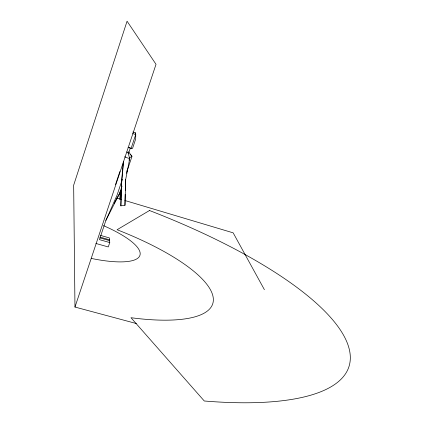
<?xml version="1.0" encoding="UTF-8"?>
<svg xmlns="http://www.w3.org/2000/svg" width="424" height="424" viewBox="0 0 424 424"><rect width="100%" height="100%" fill="white"/><g stroke="black" fill="none" stroke-linecap="round" stroke-linejoin="round"><path stroke-width="0.64" d="M125.202 194.277L124.958 205.322L120.861 205.852L121.529 181.769L123.241 162.864M125.287 190.35L125.536 179.23M120.273 191.282L120.04 199.163L120.087 199.556L121.232 199.407M120.087 199.556L120.363 190.424M120.861 205.852L121.656 182.68L123.554 161.745M124.958 205.322L125.69 179.474L129.728 158.581L127.926 152.396L126.813 151.983M126.553 173.368L127.184 170.119M129.066 160.362L129.569 157.76L131.954 156.467L128.536 151.697M115.524 184.562L119.886 171.492M74.968 307.05L156.021 64.316L127.068 21.2L73.665 185.187L74.968 307.05L136.358 323.539M122.356 179.304L117.013 195.257L105.878 220.416L99.449 239.645L109.763 242.56L108.284 246.948L95.866 243.456M127.926 152.396L128.589 153.234L130.353 147.96L128.552 147.398M128.059 147.43L131.117 148.379L135.744 134.546L135.309 132.77L132.882 132.007M122.001 186.152L119.515 193.577L105.878 220.416M126.977 171.312L131.954 156.467M109.153 241.044L109.567 239.804L109.44 237.938L100.552 235.41M114.204 203.26L119.515 193.577L119.425 192.846M131.117 148.379L132.532 148.421L135.68 139.014L135.744 134.546L132.685 133.587M99.953 237.074L109.567 239.804M99.985 237.928L109.63 240.657L109.763 242.56M116.706 198.045L121.137 199.37M124.932 200.504L233.163 232.84L264.396 289.687M129.728 158.581L125.085 157.156L124.948 156.339M130.004 154.156L131.827 155.847M135.309 132.77L135.341 134.074M128.652 152.311A13.065 1.288 -72.6 0 1 128.589 153.234M103.456 225.637A69.128 18.677 17.4 0 1 139.872 255.497A69.128 18.677 17.4 0 1 91.245 258.412M149.492 210.521L117.098 229.734A149.126 43.566 17.2 0 1 213.166 297.325A149.126 43.566 17.2 0 1 130.979 317.714L204.283 400.993A308.651 93.084 17 0 0 348.809 347.516A308.651 93.084 17 0 0 149.492 210.521"/></g></svg>
